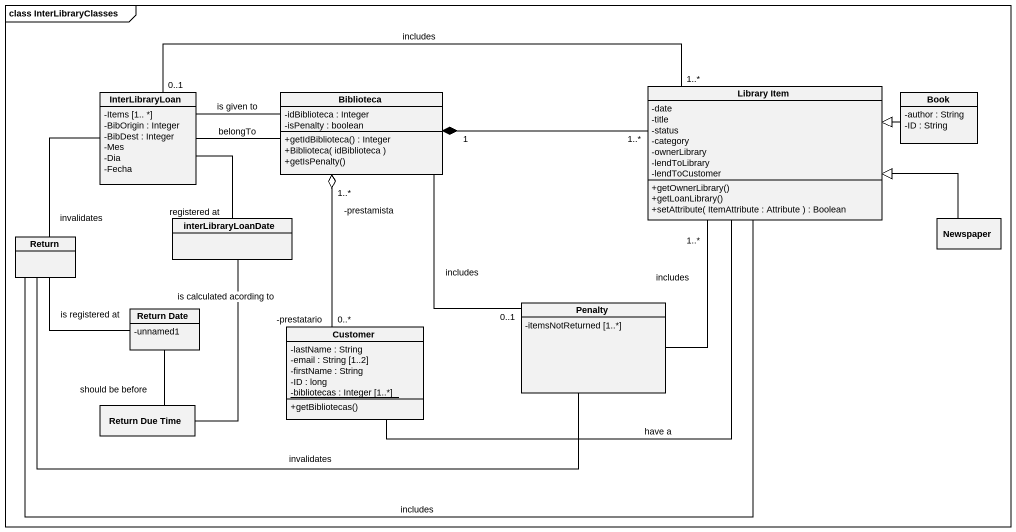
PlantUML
@startuml
mainframe class InterLibraryClasses
hide circle
hide empty members
skinparam classAttributeIconSize 0
class InterLibraryLoan {
  -Items [1.. *]
  -BibOrigin : Integer
  -BibDest : Integer
  -Mes
  -Dia
  -Fecha
}
class Biblioteca {
  -idBiblioteca : Integer
  -isPenalty : boolean
  +getIdBiblioteca() : Integer
  +Biblioteca( idBiblioteca )
  +getIsPenalty()
}
class "Library Item" as Library_Item {
  -date
  -title
  -status
  -category
  -ownerLibrary
  -lendToLibrary
  -lendToCustomer
  +getOwnerLibrary()
  +getLoanLibrary()
  +setAttribute( ItemAttribute : Attribute ) : Boolean
}
class Book {
  -author : String
  -ID : String
}
class interLibraryLoanDate
class Newspaper
class "Return" as Return_
class Penalty {
  -itemsNotReturned [1..*]
}
class "Return Date" as Return_Date {
  -unnamed1
}
class Customer {
  -lastName : String
  -email : String [1..2]
  -firstName : String
  -ID : long
  {static} -bibliotecas : Integer [1..*]
  +getBibliotecas()
}
class "Return Due Time" as Return_Due_Time
InterLibraryLoan -right- Biblioteca : is given to
InterLibraryLoan -right- Biblioteca : belongTo
InterLibraryLoan "0..1" -right- "1..*" Library_Item : includes
InterLibraryLoan -- interLibraryLoanDate : registered at
InterLibraryLoan -- Return_ : invalidates
Biblioteca "1" *-right- "1..*" Library_Item
Biblioteca "1..*\n-prestamista" o-- "0..*\n-prestatario" Customer
Book -left-|> Library_Item
Newspaper -left-|> Library_Item
Return_ -right- Library_Item : includes
Return_ -right- Penalty : invalidates
Return_ -- Return_Date : is registered at
Penalty "0..1" -up- Biblioteca : includes
Penalty -up- "1..*" Library_Item : includes
Return_Date -- Return_Due_Time : should be before
Customer -right- Library_Item : have a
Return_Due_Time -up- interLibraryLoanDate : is calculated acording to
@enduml
